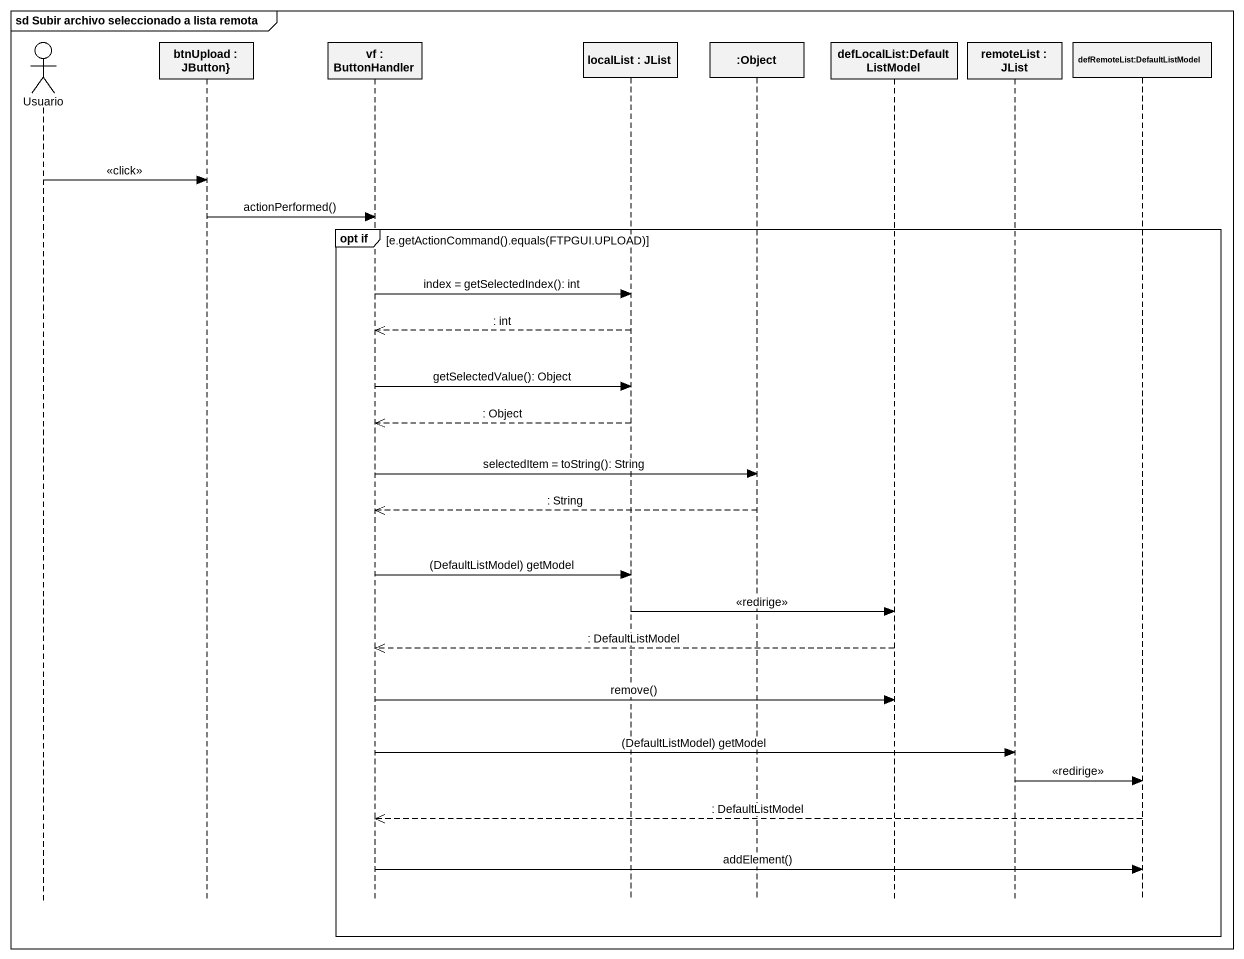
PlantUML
@startuml
mainframe sd Subir archivo seleccionado a lista remota
hide footbox
actor Usuario
participant "btnUpload : JButton}" as btnUpload
participant "vf : ButtonHandler" as vf
participant "localList : JList" as localList
participant ":Object" as Object_
participant "defLocalList:DefaultListModel" as defLocalList
participant "remoteList : JList" as remoteList
participant "defRemoteList:DefaultListModel" as defRemoteList

Usuario -> btnUpload : <<click>>
btnUpload -> vf : actionPerformed()
group opt if [e.getActionCommand().equals(FTPGUI.UPLOAD)]
  vf -> localList : index = getSelectedIndex(): int
  localList -->> vf : : int
  vf -> localList : getSelectedValue(): Object
  localList -->> vf : : Object
  vf -> Object_ : selectedItem = toString(): String
  Object_ -->> vf : : String
  vf -> localList : (DefaultListModel) getModel
  localList -> defLocalList : <<redirige>>
  defLocalList -->> vf : : DefaultListModel
  vf -> defLocalList : remove()
  vf -> remoteList : (DefaultListModel) getModel
  remoteList -> defRemoteList : <<redirige>>
  defRemoteList -->> vf : : DefaultListModel
  vf -> defRemoteList : addElement()
end
@enduml
